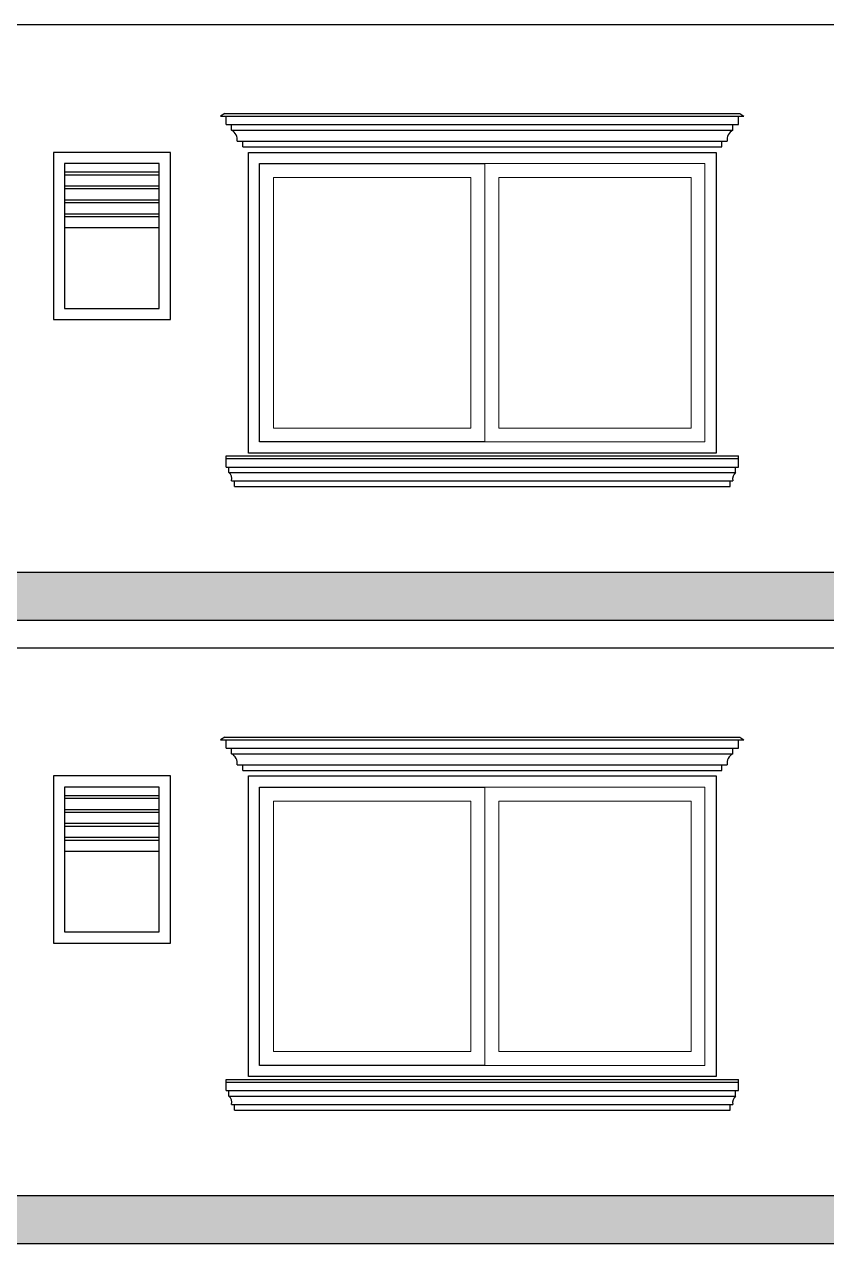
# Model space of a CAD drawing. Header units: inches. Extents: x 3672 to 10975, y -27382 to -746.
# Drawn here: x 4698.1 to 4842.2, y -26901.6 to -26682.6 of the extents above; entities that cross this region are included whole.
import ezdxf

# ---------------------------------------------------------------- set-up
doc = ezdxf.new("R2010")
doc.units = ezdxf.units.IN
doc.header["$LTSCALE"] = 17
doc.header["$MEASUREMENT"] = 0
for name, color, linetype, lineweight in [('25 BOT BAR', 12, 'Continuous', 25), ('ELEVATION', 7, 'Continuous', 25), ('OUTLINE', 1, 'Continuous', 25), ('WINDOW FRAME', 161, 'Continuous', 20)]:
    doc.layers.add(name, color=color, linetype=linetype, lineweight=lineweight)

msp = doc.modelspace()

# ---------------------------------------------------------------- hatches: boundary and pattern name
at = {"layer": '25 BOT BAR'}
h = msp.add_hatch(dxfattribs=at)
h.set_pattern_fill('AR-RSHKE', color=8, scale=0.5, angle=180)
h.set_pattern_definition([(180, (-10473.291, -5473.4846), (-12.75, -6), [3, -2.5, 3.5, -1.5, 4.5, -2]), (180, (-10476.291, -5473.7346), (-12.75, -6), [2.5, -9.5, 2, -3]), (180, (-10482.291, -5473.1096), (-12.75, -6), [1.5, -15.5]), (270, (-10473.291, -5473.4846), (4.25, -6), [5.75, -18.25]), (270, (-10476.291, -5473.4846), (4.25, -6), [5.625, -18.375]), (270, (-10478.791, -5473.4846), (4.25, -6), [5.25, -18.75]), (270, (-10482.291, -5473.1096), (4.25, -6), [5.75, -18.25]), (270, (-10483.791, -5473.1096), (4.25, -6), [5.75, -18.25]), (270, (-10488.291, -5473.4846), (4.25, -6), [5.5, -18.5])])
h.paths.add_polyline_path([(4857.33, -26780.97), (4539.33, -26780.97), (4523.33, -26789.6), (4845.33, -26789.6)])
h = msp.add_hatch(dxfattribs=at)
h.set_pattern_fill('AR-RSHKE', color=8, scale=0.5, angle=180)
h.set_pattern_definition([(180, (-10473.291, -5585.4846), (-12.75, -6), [3, -2.5, 3.5, -1.5, 4.5, -2]), (180, (-10476.291, -5585.7346), (-12.75, -6), [2.5, -9.5, 2, -3]), (180, (-10482.291, -5585.1096), (-12.75, -6), [1.5, -15.5]), (270, (-10473.291, -5585.4846), (4.25, -6), [5.75, -18.25]), (270, (-10476.291, -5585.4846), (4.25, -6), [5.625, -18.375]), (270, (-10478.791, -5585.4846), (4.25, -6), [5.25, -18.75]), (270, (-10482.291, -5585.1096), (4.25, -6), [5.75, -18.25]), (270, (-10483.791, -5585.1096), (4.25, -6), [5.75, -18.25]), (270, (-10488.291, -5585.4846), (4.25, -6), [5.5, -18.5])])
h.paths.add_polyline_path([(4857.33, -26892.97), (4539.33, -26892.97), (4523.33, -26901.6), (4845.33, -26901.6)])

# ---------------------------------------------------------------- linework, layer by layer
for p, q in [((4494.33, -26682.6), (4849.33, -26682.6)), ((4734.08, -26698.6), (4733.33, -26699.1)), ((4733.33, -26699.1), (4827.33, -26699.1)), ((4734.08, -26698.6), (4826.58, -26698.6)), ((4734.33, -26700.6), (4734.33, -26699.1)), ((4826.33, -26700.6), (4826.33, -26699.1)), ((4826.58, -26698.6), (4827.33, -26699.1)), ((4734.33, -26700.6), (4826.33, -26700.6)), ((4735.33, -26701.6), (4735.33, -26700.6)), ((4735.33, -26701.6), (4825.33, -26701.6)), ((4825.33, -26701.6), (4825.33, -26700.6)), ((4736.33, -26703.6), (4824.33, -26703.6)), ((4737.33, -26704.6), (4737.33, -26703.6)), ((4737.33, -26704.6), (4823.33, -26704.6)), ((4823.33, -26704.6), (4823.33, -26703.6)), ((4734.33, -26760.1), (4826.33, -26760.1)), ((4734.33, -26762.1), (4734.33, -26760.1)), ((4734.33, -26760.6), (4826.33, -26760.6)), ((4826.33, -26762.1), (4826.33, -26760.1)), ((4734.33, -26762.1), (4826.33, -26762.1)), ((4734.83, -26763.1), (4734.83, -26762.1)), ((4734.83, -26763.1), (4825.83, -26763.1)), ((4825.83, -26763.1), (4825.83, -26762.1)), ((4735.33, -26764.6), (4825.33, -26764.6)), ((4735.83, -26765.6), (4735.83, -26764.6)), ((4735.83, -26765.6), (4824.83, -26765.6)), ((4824.83, -26765.6), (4824.83, -26764.6)), ((4539.33, -26780.97), (4999.79, -26780.97)), ((4523.33, -26789.6), (4999.79, -26789.6)), ((4523.33, -26794.6), (4849.33, -26794.6)), ((4734.08, -26810.6), (4733.33, -26811.1)), ((4733.33, -26811.1), (4827.33, -26811.1)), ((4734.08, -26810.6), (4826.58, -26810.6)), ((4734.33, -26812.6), (4734.33, -26811.1)), ((4826.33, -26812.6), (4826.33, -26811.1)), ((4826.58, -26810.6), (4827.33, -26811.1)), ((4734.33, -26812.6), (4826.33, -26812.6)), ((4735.33, -26813.6), (4735.33, -26812.6)), ((4735.33, -26813.6), (4825.33, -26813.6)), ((4825.33, -26813.6), (4825.33, -26812.6)), ((4736.33, -26815.6), (4824.33, -26815.6)), ((4737.33, -26816.6), (4737.33, -26815.6)), ((4823.33, -26816.6), (4823.33, -26815.6)), ((4737.33, -26816.6), (4823.33, -26816.6)), ((4734.33, -26872.1), (4826.33, -26872.1)), ((4734.33, -26874.1), (4734.33, -26872.1)), ((4734.33, -26872.6), (4826.33, -26872.6)), ((4826.33, -26874.1), (4826.33, -26872.1)), ((4734.33, -26874.1), (4826.33, -26874.1)), ((4734.83, -26875.1), (4734.83, -26874.1)), ((4734.83, -26875.1), (4825.83, -26875.1)), ((4825.83, -26875.1), (4825.83, -26874.1)), ((4735.33, -26876.6), (4825.33, -26876.6)), ((4735.83, -26877.6), (4735.83, -26876.6)), ((4735.83, -26877.6), (4824.83, -26877.6)), ((4824.83, -26877.6), (4824.83, -26876.6)), ((4539.33, -26892.97), (4999.79, -26892.97)), ((4523.33, -26901.6), (4999.79, -26901.6)), ((4539.33, -26901.6), (4999.79, -26901.6))]:
    msp.add_line(p, q, dxfattribs=at)
for points in [[(4780.81, -26757.6), (4740.33, -26757.6), (4740.33, -26707.6), (4780.81, -26707.6)], [(4780.81, -26869.6), (4740.33, -26869.6), (4740.33, -26819.6), (4780.81, -26819.6)]]:
    msp.add_lwpolyline(points, dxfattribs=at)
for centre, radius, start, end in [((4734.41, -26703.3), 1.93, 351.2663, 61.8638), ((4826.24, -26703.3), 1.93, 118.1362, 188.7337), ((4733.89, -26764.24), 1.48, 346.2102, 50.6596), ((4826.77, -26764.24), 1.48, 129.3404, 193.7898), ((4734.41, -26815.3), 1.93, 351.2663, 61.8638), ((4826.24, -26815.3), 1.93, 118.1362, 188.7337), ((4733.89, -26876.24), 1.48, 346.2102, 50.6596), ((4826.77, -26876.24), 1.48, 129.3404, 193.7898)]:
    msp.add_arc(centre, radius, start, end, dxfattribs=at)
at = {"layer": 'ELEVATION', "linetype": 'Continuous'}
for points in [[(4738.33, -26719.6), (4738.33, -26705.6), (4822.33, -26705.6), (4822.33, -26759.6), (4738.33, -26759.6), (4738.33, -26719.6)], [(4738.33, -26831.6), (4738.33, -26817.6), (4822.33, -26817.6), (4822.33, -26871.6), (4738.33, -26871.6), (4738.33, -26831.6)]]:
    msp.add_lwpolyline(points, dxfattribs=at)
at = {"layer": 'OUTLINE', "color": 7}
for p, q in [((4724.33, -26705.6), (4703.33, -26705.6)), ((4703.33, -26705.6), (4703.33, -26735.6)), ((4724.33, -26735.6), (4724.33, -26705.6)), ((4703.33, -26735.6), (4724.33, -26735.6)), ((4724.33, -26817.6), (4703.33, -26817.6)), ((4703.33, -26817.6), (4703.33, -26847.6)), ((4724.33, -26847.6), (4724.33, -26817.6)), ((4703.33, -26847.6), (4724.33, -26847.6))]:
    msp.add_line(p, q, dxfattribs=at)
at = {"layer": 'OUTLINE', "color": 253, "true_color": 0x9898cc}
for p, q in [((4722.33, -26707.6), (4705.33, -26707.6)), ((4705.33, -26707.6), (4705.33, -26733.6)), ((4705.33, -26709.1), (4722.33, -26709.1)), ((4722.33, -26733.6), (4722.33, -26707.6)), ((4705.33, -26709.6), (4722.33, -26709.6)), ((4705.33, -26711.6), (4722.33, -26711.6)), ((4705.33, -26712.1), (4722.33, -26712.1)), ((4705.33, -26714.1), (4722.33, -26714.1)), ((4705.33, -26714.6), (4722.33, -26714.6)), ((4705.33, -26716.6), (4722.33, -26716.6)), ((4705.33, -26717.1), (4722.33, -26717.1)), ((4705.33, -26719.1), (4722.33, -26719.1)), ((4705.33, -26733.6), (4722.33, -26733.6)), ((4722.33, -26819.6), (4705.33, -26819.6)), ((4705.33, -26819.6), (4705.33, -26845.6)), ((4722.33, -26845.6), (4722.33, -26819.6)), ((4705.33, -26821.1), (4722.33, -26821.1)), ((4705.33, -26821.6), (4722.33, -26821.6)), ((4705.33, -26823.6), (4722.33, -26823.6)), ((4705.33, -26824.1), (4722.33, -26824.1)), ((4705.33, -26826.1), (4722.33, -26826.1)), ((4705.33, -26826.6), (4722.33, -26826.6)), ((4705.33, -26828.6), (4722.33, -26828.6)), ((4705.33, -26829.1), (4722.33, -26829.1)), ((4705.33, -26831.1), (4722.33, -26831.1)), ((4705.33, -26845.6), (4722.33, -26845.6))]:
    msp.add_line(p, q, dxfattribs=at)
at = {"layer": 'WINDOW FRAME'}
for p, q in [((4780.81, -26707.6), (4780.81, -26757.6)), ((4780.81, -26757.6), (4780.81, -26707.6)), ((4780.81, -26819.6), (4780.81, -26869.6)), ((4780.81, -26869.6), (4780.81, -26819.6))]:
    msp.add_line(p, q, dxfattribs=at)
for points in [[(4780.81, -26707.6), (4740.33, -26707.6), (4740.33, -26757.6), (4780.81, -26757.6)], [(4778.31, -26710.1), (4742.83, -26710.1), (4742.83, -26755.1), (4778.31, -26755.1)], [(4783.31, -26710.1), (4817.83, -26710.1), (4817.83, -26755.1), (4783.31, -26755.1)], [(4780.81, -26819.6), (4740.33, -26819.6), (4740.33, -26869.6), (4780.81, -26869.6)], [(4778.31, -26822.1), (4742.83, -26822.1), (4742.83, -26867.1), (4778.31, -26867.1)], [(4783.31, -26822.1), (4817.83, -26822.1), (4817.83, -26867.1), (4783.31, -26867.1)]]:
    msp.add_lwpolyline(points, close=True, dxfattribs=at)
for points in [[(4780.81, -26707.6), (4820.33, -26707.6), (4820.33, -26757.6), (4780.81, -26757.6)], [(4780.81, -26819.6), (4820.33, -26819.6), (4820.33, -26869.6), (4780.81, -26869.6)]]:
    msp.add_lwpolyline(points, dxfattribs=at)

doc.saveas('drawing.dxf')
